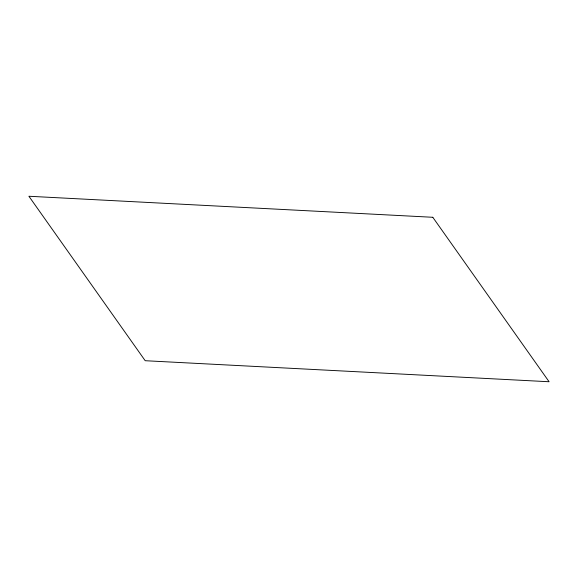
<?xml version="1.0" encoding="UTF-8"?>
<svg xmlns="http://www.w3.org/2000/svg" width="578" height="578" viewBox="0 0 578 578"><rect width="100%" height="100%" fill="white"/><g stroke="black" fill="none" stroke-linecap="round" stroke-linejoin="round"><path stroke-width="0.87" d="M432.799 217.285L28.9 196.253L145.201 360.715L549.1 381.747L432.799 217.285"/></g></svg>
